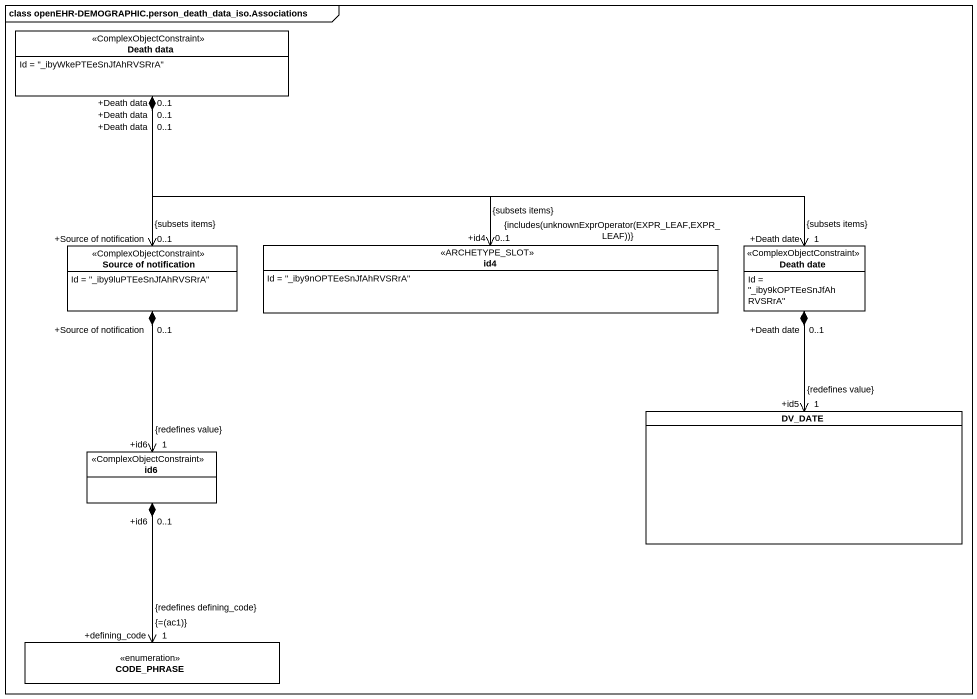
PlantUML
@startuml
mainframe class openEHR-DEMOGRAPHIC.person_death_data_iso.Associations
hide circle
hide empty members
class "Death data" as Death_data <<ComplexObjectConstraint>> {
  Id = "_ibyWkePTEeSnJfAhRVSRrA"
}
class "Source of notification" as Source_of_notification <<ComplexObjectConstraint>> {
  Id = "_iby9luPTEeSnJfAhRVSRrA"
}
class id4 <<ARCHETYPE_SLOT>> {
  Id = "_iby9nOPTEeSnJfAhRVSRrA"
}
class "Death date" as Death_date <<ComplexObjectConstraint>> {
  Id = "_iby9kOPTEeSnJfAhRVSRrA"
}
class DV_DATE
class id6 <<ComplexObjectConstraint>>
enum CODE_PHRASE
Death_data "+Death data\n0..1" *--> "+Source of notification\n0..1\n{subsets items}" Source_of_notification
Death_data "+Death data\n0..1" *--> "+id4\n0..1\n{includes(unknownExprOperator(EXPR_LEAF,EXPR_LEAF))}\n{subsets items}" id4
Death_data "+Death data\n0..1" *-right-> "+Death date\n1\n{subsets items}" Death_date
Source_of_notification "+Source of notification\n0..1" *--> "+id6\n1\n{redefines value}" id6
Death_date "+Death date\n0..1" *--> "+id5\n1\n{redefines value}" DV_DATE
id6 "+id6\n0..1" *--> "+defining_code\n1\n{=(ac1)}\n{redefines defining_code}" CODE_PHRASE
@enduml
